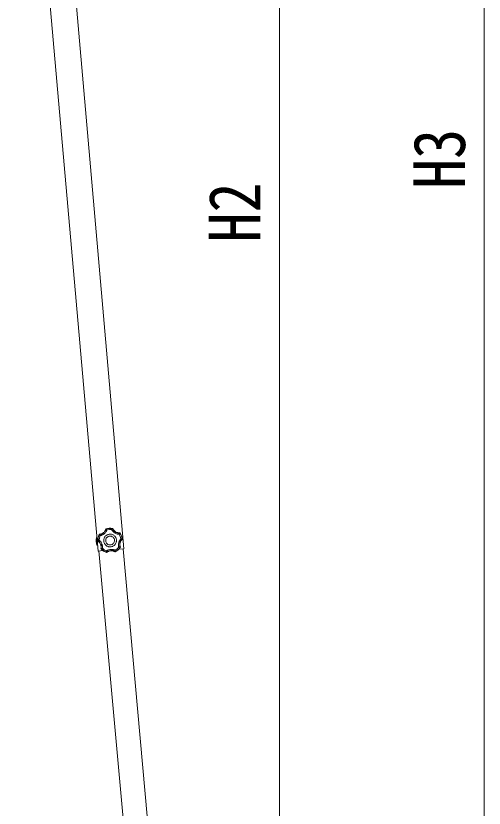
# Model space of a CAD drawing. Units: millimetres at full size, sheet at 1:20; details may follow other scales. Extents: x -5590 to 5652, y -3902 to 3858.
# Drawn here: x -1359 to -565, y -695 to 649 of the extents above; entities that cross this region are included whole.
import ezdxf
from ezdxf.enums import TextEntityAlignment as Align

# ---------------------------------------------------------------- set-up
doc = ezdxf.new("R2010")
doc.units = ezdxf.units.MM
doc.header["$LTSCALE"] = 20
doc.layers.add('0-A_寸法', color=6, linetype='Continuous', lineweight=9)
doc.layers.add('1-4_DIM2', color=4, linetype='Continuous', lineweight=9)
doc.styles.add('ＭＳ ゴシック', font='')
doc.styles.get('ＭＳ ゴシック').set_extended_font_data('MS Gothic')

msp = doc.modelspace()

# ---------------------------------------------------------------- linework, layer by layer
at = {"layer": '0-A_寸法'}
for p, q in [((-564.69, -744.14), (-564.69, 1554.41)), ((-911.8, -744.14), (-911.8, 1372.65))]:
    msp.add_line(p, q, dxfattribs=at)
at = {"layer": '1-4_DIM2'}
for p, q in [((-1219.84, -259.05), (-1359.29, 1334.87)), ((-1206.28, -221.37), (-1206.59, -221.71)), ((-1206.28, -221.37), (-1206.59, -221.71)), ((-1206.36, -222.02), (-1206.59, -221.71)), ((-1206.05, -221.68), (-1206.36, -222.02)), ((-1206.04, -221.69), (-1206.36, -222.02)), ((-1206.28, -221.37), (-1206.05, -221.68)), ((-1195.38, -220.94), (-1195.19, -220.6)), ((-1195.02, -221.22), (-1195.38, -220.94)), ((-1195.02, -221.22), (-1195.38, -220.94)), ((-1194.84, -220.88), (-1195.19, -220.6)), ((-1194.83, -220.88), (-1195.19, -220.6)), ((-1194.84, -220.88), (-1195.02, -221.22)), ((-1183.26, -228.57), (-1183.04, -228.25)), ((-1182.63, -228.45), (-1183.04, -228.25)), ((-1182.63, -228.45), (-1183.04, -228.25)), ((-1222.53, -236.3), (-1221.82, -236.25)), ((-1222.53, -236.3), (-1222.08, -242.78)), ((-1221.82, -236.25), (-1220.92, -249.21)), ((-1220.32, -241.68), (-1219.95, -241.56)), ((-1220.32, -241.68), (-1220.1, -242.08)), ((-1220.32, -241.68), (-1220.1, -242.08)), ((-1219.95, -241.56), (-1219.73, -241.96)), ((-1219.95, -241.56), (-1219.73, -241.96)), ((-1217.25, -230.65), (-1217.63, -230.9)), ((-1217.25, -230.65), (-1217.63, -230.9)), ((-1217.36, -231.18), (-1217.63, -230.9)), ((-1216.98, -230.93), (-1217.36, -231.18)), ((-1216.98, -230.93), (-1217.36, -231.18)), ((-1217.25, -230.65), (-1216.98, -230.93)), ((-1182.85, -228.77), (-1183.26, -228.57)), ((-1182.85, -228.77), (-1183.26, -228.57)), ((-1182.63, -228.45), (-1182.85, -228.77)), ((-1179.01, -239.11), (-1178.85, -238.68)), ((-1179, -239.11), (-1178.85, -238.68)), ((-1178.62, -239.18), (-1179, -239.11)), ((-1178.85, -238.68), (-1178.46, -238.75)), ((-1178.62, -239.18), (-1178.46, -238.75)), ((-1178.62, -239.18), (-1178.46, -238.75)), ((-1221.63, -249.26), (-1222.08, -242.78)), ((-1221.63, -249.26), (-1220.92, -249.21)), ((-1219.73, -241.96), (-1220.1, -242.08)), ((-1214.89, -254.98), (-1214.54, -254.81)), ((-1214.89, -254.98), (-1214.77, -255.42)), ((-1214.89, -254.98), (-1214.77, -255.42)), ((-1214.41, -255.25), (-1214.77, -255.42)), ((-1214.54, -254.81), (-1214.41, -255.25)), ((-1214.54, -254.81), (-1214.41, -255.25)), ((-1176.01, -255.21), (-1184.38, -255.94)), ((-1182.42, -253.02), (-1182.36, -252.56)), ((-1182.42, -253.02), (-1182.36, -252.56)), ((-1182.05, -253.13), (-1182.42, -253.02)), ((-1182.36, -252.56), (-1181.99, -252.68)), ((-1182.05, -253.13), (-1181.99, -252.68)), ((-1182.05, -253.13), (-1181.99, -252.68)), ((-1211.48, -258.31), (-1219.84, -259.05)), ((-1176.84, -718.86), (-1218.3, -258.9)), ((-1205.35, -260.92), (-1204.9, -260.84)), ((-1205.35, -260.92), (-1204.9, -260.84)), ((-1205.34, -261.31), (-1205.35, -260.92)), ((-1205.34, -261.31), (-1204.89, -261.22)), ((-1205.34, -261.31), (-1204.89, -261.22)), ((-1204.9, -260.84), (-1204.89, -261.22)), ((-1191.07, -259.87), (-1190.61, -259.89)), ((-1191.02, -260.25), (-1191.07, -259.87)), ((-1191.07, -259.87), (-1190.61, -259.89)), ((-1191.02, -260.25), (-1190.56, -260.27)), ((-1191.02, -260.25), (-1190.56, -260.27)), ((-1190.61, -259.89), (-1190.56, -260.27)), ((-1136.02, -714.96), (-1177.45, -255.33))]:
    msp.add_line(p, q, dxfattribs=at)
for points in [[(-1176.01, -255.21), (-1315.46, 1338.7), (-1359.29, 1334.87)], [(-1206.59, -221.71), (-1206.8, -222.35), (-1207.04, -222.97), (-1207.27, -223.51), (-1207.42, -223.81), (-1207.57, -224.11), (-1207.74, -224.4), (-1207.91, -224.69), (-1208.09, -224.98), (-1208.71, -225.87), (-1209.58, -226.87), (-1210.56, -227.79), (-1211.63, -228.59), (-1212.78, -229.28), (-1213.76, -229.74), (-1214.07, -229.87), (-1214.39, -229.98), (-1214.7, -230.09), (-1215.03, -230.2), (-1215.35, -230.29), (-1215.92, -230.43), (-1216.58, -230.55), (-1217.25, -230.65)], [(-1216.98, -230.93), (-1216.32, -230.84), (-1215.67, -230.71), (-1215.1, -230.57), (-1214.78, -230.48), (-1214.46, -230.38), (-1214.15, -230.27), (-1213.84, -230.15), (-1213.53, -230.03), (-1213.03, -229.81), (-1212.45, -229.51), (-1211.88, -229.19), (-1211.57, -228.99), (-1211.29, -228.81), (-1211.02, -228.62), (-1210.76, -228.42), (-1210.5, -228.21), (-1209.99, -227.78), (-1209.06, -226.85), (-1208.24, -225.83), (-1207.7, -225.03), (-1207.37, -224.46), (-1207.07, -223.87), (-1206.8, -223.27), (-1206.57, -222.65), (-1206.36, -222.02)], [(-1206.36, -222.02), (-1206.33, -222.04), (-1206.25, -222.1), (-1206.14, -222.19), (-1205.99, -222.3), (-1205.82, -222.43), (-1205.62, -222.59), (-1205.4, -222.76), (-1205.17, -222.95), (-1204.93, -223.15), (-1204.69, -223.35), (-1204.94, -224), (-1205.22, -224.64), (-1205.49, -225.19), (-1205.66, -225.5), (-1205.83, -225.8), (-1206.01, -226.1), (-1206.2, -226.4), (-1206.39, -226.69), (-1207.01, -227.52), (-1207.92, -228.56), (-1208.92, -229.51), (-1209.28, -229.81), (-1209.56, -230.02), (-1209.84, -230.23), (-1210.12, -230.43), (-1210.41, -230.62), (-1210.79, -230.87), (-1211.39, -231.22), (-1212, -231.53), (-1212.63, -231.82), (-1213.27, -232.08), (-1213.92, -232.31), (-1214.59, -232.51), (-1215.27, -232.67), (-1215.96, -232.8)], [(-1195.19, -220.6), (-1197.98, -220.23), (-1200.79, -220.24), (-1203.56, -220.62), (-1206.28, -221.37)], [(-1195.19, -220.6), (-1197.98, -220.23), (-1200.79, -220.24), (-1203.56, -220.62), (-1206.28, -221.37)], [(-1195.38, -220.94), (-1198.07, -220.6), (-1200.76, -220.61), (-1203.43, -220.97), (-1206.04, -221.69)], [(-1206.04, -221.69), (-1206.02, -221.72), (-1205.95, -221.79), (-1205.86, -221.9), (-1205.74, -222.04), (-1205.6, -222.22), (-1205.44, -222.41), (-1205.26, -222.63), (-1205.08, -222.86), (-1204.89, -223.1), (-1204.69, -223.35)], [(-1196.49, -222.78), (-1200.62, -222.61), (-1204.69, -223.35)], [(-1195.38, -220.94), (-1195.4, -220.98), (-1195.46, -221.06), (-1195.53, -221.18), (-1195.63, -221.34), (-1195.75, -221.53), (-1195.88, -221.74), (-1196.02, -221.98), (-1196.18, -222.24), (-1196.33, -222.5), (-1196.49, -222.78)], [(-1195.02, -221.22), (-1195.05, -221.25), (-1195.12, -221.32), (-1195.22, -221.42), (-1195.35, -221.55), (-1195.5, -221.71), (-1195.68, -221.9), (-1195.87, -222.1), (-1196.07, -222.31), (-1196.28, -222.54), (-1196.49, -222.78)], [(-1183.26, -228.57), (-1183.28, -228.61), (-1183.31, -228.7), (-1183.36, -228.84), (-1183.42, -229.01), (-1183.49, -229.22), (-1183.58, -229.46), (-1183.68, -229.71), (-1183.78, -229.99), (-1183.9, -230.28), (-1184.02, -230.57), (-1184.72, -230.53), (-1185.42, -230.46), (-1186.12, -230.36), (-1186.81, -230.22), (-1187.49, -230.05), (-1188.49, -229.73), (-1189.77, -229.21), (-1191.01, -228.55), (-1191.53, -228.23), (-1191.82, -228.04), (-1192.11, -227.83), (-1192.39, -227.62), (-1192.67, -227.41), (-1193, -227.13), (-1193.53, -226.67), (-1194.02, -226.18), (-1194.5, -225.67), (-1194.95, -225.13), (-1195.38, -224.57), (-1195.78, -223.99), (-1196.15, -223.4), (-1196.49, -222.78)], [(-1195.02, -221.22), (-1194.73, -221.82), (-1194.41, -222.4), (-1194.06, -222.96), (-1193.67, -223.51), (-1193.27, -224.03), (-1192.83, -224.53), (-1192.37, -225), (-1191.89, -225.45), (-1191.56, -225.73), (-1191.3, -225.94), (-1191.04, -226.14), (-1190.77, -226.33), (-1190.49, -226.52), (-1190.12, -226.75), (-1188.96, -227.38), (-1187.75, -227.87), (-1186.8, -228.16), (-1186.48, -228.24), (-1186.15, -228.31), (-1185.83, -228.38), (-1185.5, -228.43), (-1185.17, -228.48), (-1184.59, -228.54), (-1183.93, -228.57), (-1183.26, -228.57)], [(-1183.04, -228.25), (-1183.71, -228.26), (-1184.38, -228.22), (-1184.97, -228.16), (-1185.3, -228.12), (-1185.63, -228.06), (-1185.96, -228), (-1186.29, -227.93), (-1186.61, -227.84), (-1187.65, -227.52), (-1188.88, -227.01), (-1190.05, -226.36), (-1191.15, -225.59), (-1192.15, -224.71), (-1192.9, -223.92), (-1193.11, -223.66), (-1193.32, -223.4), (-1193.52, -223.13), (-1193.72, -222.86), (-1193.91, -222.58), (-1194.22, -222.08), (-1194.54, -221.49), (-1194.83, -220.88)], [(-1217.63, -230.9), (-1218.84, -233.44), (-1219.7, -236.11), (-1220.2, -238.87), (-1220.32, -241.68)], [(-1217.63, -230.9), (-1218.84, -233.44), (-1219.7, -236.11), (-1220.19, -238.87), (-1220.32, -241.68)], [(-1217.36, -231.18), (-1218.52, -233.63), (-1219.34, -236.2), (-1219.82, -238.85), (-1219.95, -241.56)], [(-1219.95, -241.56), (-1219.91, -241.54), (-1219.82, -241.5), (-1219.69, -241.45), (-1219.51, -241.38), (-1219.31, -241.29), (-1219.07, -241.2), (-1218.81, -241.1), (-1218.53, -241), (-1218.24, -240.89), (-1217.94, -240.78)], [(-1219.73, -241.96), (-1219.7, -241.93), (-1219.62, -241.88), (-1219.5, -241.8), (-1219.35, -241.69), (-1219.17, -241.57), (-1218.96, -241.43), (-1218.72, -241.28), (-1218.48, -241.12), (-1218.21, -240.95), (-1217.94, -240.78), (-1217.4, -241.22), (-1216.88, -241.68), (-1216.44, -242.12), (-1216.2, -242.37), (-1215.97, -242.62), (-1215.74, -242.89), (-1215.51, -243.16), (-1215.3, -243.43), (-1214.69, -244.28), (-1213.99, -245.46), (-1213.4, -246.71), (-1213.23, -247.14), (-1213.11, -247.47), (-1212.99, -247.8), (-1212.89, -248.13), (-1212.79, -248.47), (-1212.68, -248.91), (-1212.54, -249.58), (-1212.42, -250.26), (-1212.34, -250.95), (-1212.3, -251.63), (-1212.28, -252.33), (-1212.3, -253.03), (-1212.35, -253.72), (-1212.44, -254.42)], [(-1217.36, -231.18), (-1217.35, -231.19), (-1217.34, -231.21), (-1217.32, -231.24), (-1217.29, -231.28), (-1217.25, -231.32), (-1217.21, -231.37), (-1217.16, -231.43), (-1217.1, -231.49), (-1217.04, -231.57), (-1216.98, -231.64), (-1216.9, -231.74), (-1216.74, -231.92), (-1216.58, -232.11), (-1216.44, -232.27), (-1216.34, -232.38), (-1216.25, -232.48), (-1216.15, -232.59), (-1216.05, -232.7), (-1215.96, -232.8), (-1217.4, -236.68), (-1217.94, -240.78)], [(-1216.98, -230.93), (-1216.97, -230.94), (-1216.96, -230.96), (-1216.95, -230.99), (-1216.93, -231.03), (-1216.9, -231.09), (-1216.87, -231.14), (-1216.84, -231.21), (-1216.8, -231.29), (-1216.75, -231.37), (-1216.71, -231.46), (-1216.65, -231.57), (-1216.54, -231.77), (-1216.41, -232), (-1216.31, -232.18), (-1216.24, -232.3), (-1216.17, -232.43), (-1216.1, -232.55), (-1216.03, -232.68), (-1215.96, -232.8)], [(-1188.55, -240.44), (-1188.69, -239.34), (-1188.92, -238.28), (-1189.26, -237.27), (-1189.69, -236.3), (-1190.21, -235.39), (-1190.81, -234.54), (-1191.49, -233.76), (-1192.24, -233.04), (-1193.05, -232.4), (-1193.93, -231.84), (-1194.85, -231.36), (-1195.82, -230.97), (-1196.84, -230.68), (-1197.89, -230.49), (-1198.97, -230.4), (-1200.08, -230.42), (-1201.17, -230.55), (-1202.23, -230.79), (-1203.24, -231.13), (-1204.21, -231.56), (-1205.12, -232.08), (-1205.97, -232.68), (-1206.75, -233.36), (-1207.47, -234.11), (-1208.11, -234.92), (-1208.67, -235.79), (-1209.15, -236.72), (-1209.54, -237.69), (-1209.83, -238.71), (-1210.03, -239.76), (-1210.11, -240.84), (-1210.09, -241.94), (-1209.96, -243.04), (-1209.72, -244.1), (-1209.38, -245.11), (-1208.95, -246.07), (-1208.43, -246.98), (-1207.83, -247.83), (-1207.15, -248.62)], [(-1207.15, -248.62), (-1206.41, -249.34), (-1205.59, -249.98), (-1204.72, -250.54), (-1203.79, -251.02), (-1202.82, -251.41), (-1201.81, -251.7), (-1200.76, -251.89), (-1199.67, -251.98), (-1198.57, -251.96), (-1197.47, -251.83), (-1196.41, -251.59), (-1195.4, -251.25), (-1194.44, -250.82), (-1193.53, -250.3), (-1192.68, -249.7), (-1191.89, -249.02), (-1191.17, -248.27), (-1190.53, -247.46), (-1189.97, -246.59), (-1189.49, -245.66), (-1189.11, -244.69), (-1188.81, -243.67), (-1188.62, -242.62), (-1188.53, -241.54), (-1188.55, -240.44)], [(-1182.36, -252.56), (-1182.4, -252.56), (-1182.5, -252.56), (-1182.64, -252.56), (-1182.82, -252.55), (-1183.05, -252.54), (-1183.3, -252.53), (-1183.57, -252.52), (-1183.87, -252.51), (-1184.18, -252.49), (-1184.5, -252.46), (-1184.68, -251.78), (-1184.83, -251.1), (-1184.94, -250.4), (-1185.02, -249.7), (-1185.07, -249), (-1185.08, -247.95), (-1184.98, -246.57), (-1184.74, -245.19), (-1184.59, -244.6), (-1184.49, -244.26), (-1184.39, -243.92), (-1184.28, -243.59), (-1184.16, -243.26), (-1184, -242.85), (-1183.72, -242.22), (-1183.41, -241.59), (-1183.07, -240.98), (-1182.7, -240.39), (-1182.3, -239.81), (-1181.87, -239.25), (-1181.42, -238.71), (-1180.94, -238.2)], [(-1182.85, -228.77), (-1182.87, -228.81), (-1182.92, -228.89), (-1183, -229.01), (-1183.1, -229.17), (-1183.22, -229.36), (-1183.35, -229.57), (-1183.5, -229.8), (-1183.67, -230.05), (-1183.84, -230.31), (-1184.02, -230.57)], [(-1180.94, -238.2), (-1182.05, -234.21), (-1184.02, -230.57)], [(-1179, -239.11), (-1179.48, -239.57), (-1179.94, -240.06), (-1180.36, -240.57), (-1180.76, -241.1), (-1181.13, -241.65), (-1181.47, -242.21), (-1181.78, -242.79), (-1182.05, -243.39), (-1182.22, -243.8), (-1182.34, -244.1), (-1182.45, -244.42), (-1182.55, -244.73), (-1182.64, -245.05), (-1182.75, -245.48), (-1182.98, -246.78), (-1183.08, -248.08), (-1183.06, -249.07), (-1183.04, -249.4), (-1183.01, -249.73), (-1182.97, -250.06), (-1182.92, -250.39), (-1182.86, -250.72), (-1182.74, -251.29), (-1182.56, -251.93), (-1182.36, -252.56)], [(-1178.85, -238.68), (-1179.35, -236.02), (-1180.2, -233.46), (-1181.37, -231.03), (-1182.85, -228.77)], [(-1181.99, -252.68), (-1182.2, -252.04), (-1182.37, -251.39), (-1182.5, -250.82), (-1182.56, -250.49), (-1182.61, -250.16), (-1182.65, -249.82), (-1182.68, -249.49), (-1182.7, -249.15), (-1182.72, -248.07), (-1182.61, -246.74), (-1182.35, -245.42), (-1181.96, -244.14), (-1181.44, -242.92), (-1180.91, -241.97), (-1180.74, -241.68), (-1180.55, -241.4), (-1180.36, -241.12), (-1180.16, -240.85), (-1179.95, -240.59), (-1179.57, -240.14), (-1179.11, -239.65), (-1178.62, -239.18)], [(-1178.46, -238.75), (-1178.98, -235.98), (-1179.85, -233.32), (-1181.07, -230.8), (-1182.63, -228.45)], [(-1178.46, -238.75), (-1178.98, -235.99), (-1179.85, -233.32), (-1181.07, -230.8), (-1182.63, -228.45)], [(-1178.85, -238.68), (-1178.89, -238.67), (-1178.98, -238.65), (-1179.12, -238.61), (-1179.3, -238.56), (-1179.52, -238.51), (-1179.76, -238.45), (-1180.03, -238.39), (-1180.32, -238.33), (-1180.63, -238.26), (-1180.94, -238.2)], [(-1179.01, -239.11), (-1179.04, -239.09), (-1179.13, -239.05), (-1179.26, -238.98), (-1179.42, -238.9), (-1179.62, -238.8), (-1179.85, -238.69), (-1180.1, -238.58), (-1180.37, -238.45), (-1180.65, -238.32), (-1180.94, -238.2)], [(-1220.1, -242.08), (-1219.55, -242.48), (-1219.03, -242.9), (-1218.59, -243.29), (-1218.35, -243.52), (-1218.12, -243.76), (-1217.89, -244.01), (-1217.66, -244.26), (-1217.45, -244.52), (-1216.8, -245.39), (-1216.11, -246.52), (-1215.54, -247.74), (-1215.11, -249.01), (-1214.81, -250.3), (-1214.67, -251.38), (-1214.65, -251.72), (-1214.63, -252.05), (-1214.63, -252.39), (-1214.63, -252.73), (-1214.64, -253.06), (-1214.69, -253.65), (-1214.77, -254.31), (-1214.89, -254.98)], [(-1214.54, -254.81), (-1214.42, -254.16), (-1214.34, -253.5), (-1214.3, -252.91), (-1214.29, -252.58), (-1214.28, -252.24), (-1214.29, -251.91), (-1214.3, -251.58), (-1214.33, -251.25), (-1214.38, -250.71), (-1214.48, -250.06), (-1214.62, -249.42), (-1214.71, -249.07), (-1214.8, -248.75), (-1214.89, -248.43), (-1215, -248.12), (-1215.12, -247.81), (-1215.37, -247.19), (-1215.97, -246.02), (-1216.68, -244.92), (-1217.28, -244.17), (-1217.72, -243.67), (-1218.19, -243.21), (-1218.68, -242.77), (-1219.19, -242.35), (-1219.73, -241.96)], [(-1214.54, -254.81), (-1214.49, -254.81), (-1214.4, -254.79), (-1214.26, -254.77), (-1214.08, -254.74), (-1213.86, -254.7), (-1213.61, -254.65), (-1213.34, -254.6), (-1213.05, -254.55), (-1212.75, -254.48), (-1212.44, -254.42)], [(-1214.41, -255.25), (-1214.37, -255.24), (-1214.28, -255.2), (-1214.15, -255.15), (-1213.98, -255.08), (-1213.77, -255), (-1213.54, -254.9), (-1213.28, -254.79), (-1213.01, -254.67), (-1212.73, -254.55), (-1212.44, -254.42)], [(-1214.41, -255.25), (-1212.44, -257.11), (-1210.25, -258.68), (-1207.88, -259.96), (-1205.35, -260.92)], [(-1212.44, -254.42), (-1209.19, -256.99), (-1205.46, -258.77)], [(-1190.79, -257.75), (-1187.35, -255.46), (-1184.5, -252.46)], [(-1190.61, -259.89), (-1188.24, -258.59), (-1186.06, -256.99), (-1184.11, -255.13), (-1182.42, -253.02)], [(-1190.56, -260.27), (-1188.09, -258.93), (-1185.82, -257.28), (-1183.8, -255.34), (-1182.05, -253.13)], [(-1190.56, -260.27), (-1188.09, -258.93), (-1185.82, -257.28), (-1183.8, -255.33), (-1182.05, -253.13)], [(-1182.42, -253.02), (-1182.46, -253.01), (-1182.56, -252.98), (-1182.7, -252.95), (-1182.88, -252.91), (-1183.09, -252.85), (-1183.34, -252.79), (-1183.61, -252.72), (-1183.89, -252.64), (-1184.19, -252.55), (-1184.5, -252.46)], [(-1214.77, -255.42), (-1212.72, -257.36), (-1210.45, -259), (-1207.98, -260.32), (-1205.34, -261.31)], [(-1214.77, -255.42), (-1212.72, -257.36), (-1210.45, -259), (-1207.98, -260.32), (-1205.34, -261.31)], [(-1204.9, -260.84), (-1204.91, -260.79), (-1204.94, -260.7), (-1204.98, -260.57), (-1205.03, -260.39), (-1205.09, -260.18), (-1205.16, -259.93), (-1205.23, -259.67), (-1205.31, -259.38), (-1205.39, -259.08), (-1205.46, -258.77), (-1204.87, -258.39), (-1204.26, -258.04), (-1203.64, -257.71), (-1203, -257.42), (-1202.35, -257.16), (-1201.35, -256.82), (-1200, -256.5), (-1198.63, -256.3), (-1198.01, -256.25), (-1197.66, -256.24), (-1197.31, -256.23), (-1196.96, -256.24), (-1196.61, -256.25), (-1196.17, -256.27), (-1195.48, -256.34), (-1194.79, -256.44), (-1194.1, -256.58), (-1193.42, -256.75), (-1192.75, -256.95), (-1192.09, -257.18), (-1191.43, -257.45), (-1190.79, -257.75)], [(-1205.35, -260.92), (-1205.35, -260.87), (-1205.36, -260.78), (-1205.37, -260.64), (-1205.38, -260.45), (-1205.4, -260.23), (-1205.41, -259.97), (-1205.43, -259.7), (-1205.44, -259.4), (-1205.45, -259.09), (-1205.46, -258.77)], [(-1191.07, -259.87), (-1191.66, -259.56), (-1192.26, -259.28), (-1192.87, -259.03), (-1193.5, -258.81), (-1194.14, -258.63), (-1194.78, -258.48), (-1195.43, -258.37), (-1196.08, -258.29), (-1196.52, -258.26), (-1196.85, -258.24), (-1197.18, -258.24), (-1197.51, -258.24), (-1197.84, -258.25), (-1198.28, -258.28), (-1199.59, -258.45), (-1200.86, -258.77), (-1201.79, -259.09), (-1202.1, -259.21), (-1202.41, -259.35), (-1202.71, -259.49), (-1203, -259.63), (-1203.3, -259.79), (-1203.8, -260.09), (-1204.36, -260.45), (-1204.9, -260.84)], [(-1204.89, -261.22), (-1204.35, -260.83), (-1203.79, -260.46), (-1203.28, -260.17), (-1202.99, -260.01), (-1202.69, -259.86), (-1202.38, -259.71), (-1202.07, -259.58), (-1201.76, -259.45), (-1200.73, -259.11), (-1199.44, -258.8), (-1198.11, -258.64), (-1196.77, -258.61), (-1195.44, -258.73), (-1194.37, -258.94), (-1194.05, -259.02), (-1193.72, -259.11), (-1193.4, -259.21), (-1193.08, -259.31), (-1192.77, -259.43), (-1192.22, -259.65), (-1191.61, -259.94), (-1191.02, -260.25)], [(-1191.07, -259.87), (-1191.06, -259.83), (-1191.05, -259.73), (-1191.02, -259.59), (-1191, -259.41), (-1190.97, -259.19), (-1190.93, -258.94), (-1190.9, -258.67), (-1190.86, -258.37), (-1190.83, -258.06), (-1190.79, -257.75)], [(-1190.61, -259.89), (-1190.61, -259.84), (-1190.62, -259.75), (-1190.63, -259.6), (-1190.64, -259.42), (-1190.66, -259.2), (-1190.68, -258.94), (-1190.7, -258.67), (-1190.73, -258.37), (-1190.76, -258.06), (-1190.79, -257.75)]]:
    msp.add_lwpolyline(points, dxfattribs=at)
msp.add_lwpolyline([(-1191.84, -240.67), (-1192.1, -239.17), (-1192.63, -237.79), (-1193.41, -236.57), (-1194.4, -235.53), (-1195.57, -234.69), (-1196.89, -234.09), (-1198.33, -233.75), (-1199.85, -233.7), (-1201.34, -233.96), (-1202.72, -234.5), (-1203.94, -235.28), (-1204.99, -236.27), (-1205.82, -237.44), (-1206.42, -238.76), (-1206.76, -240.19), (-1206.81, -241.71), (-1206.55, -243.21), (-1206.02, -244.58), (-1205.24, -245.81), (-1204.24, -246.85), (-1203.07, -247.69), (-1201.75, -248.29), (-1200.32, -248.63), (-1198.8, -248.67), (-1197.3, -248.42), (-1195.93, -247.88), (-1194.7, -247.1), (-1193.66, -246.11), (-1192.82, -244.94), (-1192.22, -243.62), (-1191.88, -242.18)], close=True, dxfattribs=at)
msp.add_arc((-1203.21, -241.46), 20, 165.03443, 202.96557, dxfattribs=at)

# ---------------------------------------------------------------- texts
at = {"layer": '0-A_寸法', "color": 7, "style": 'ＭＳ ゴシック', "width": 0.85}
for s, p in [('H3', (-570.69, 355.13)), ('H2', (-917.8, 264.25))]:
    msp.add_text(s, height=87.98, rotation=90, dxfattribs=at).set_placement(p, align=Align.BOTTOM_LEFT)

doc.saveas('drawing.dxf')
